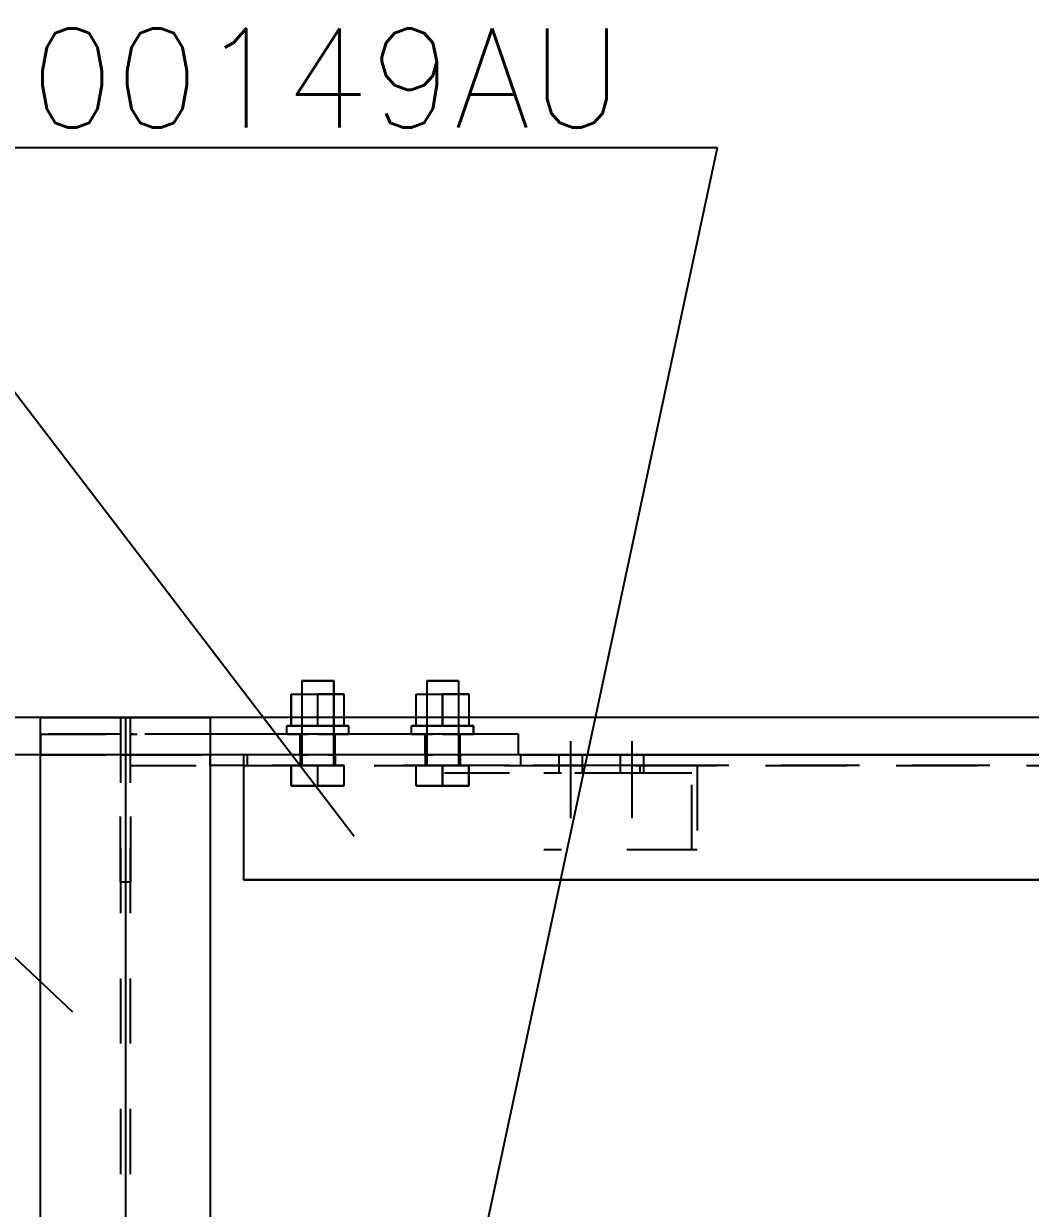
# Model space of a CAD drawing. Header units: millimetres. Extents: x 505 to 1346, y 20403 to 20997.
# Drawn here: x 899.17 to 929.41, y 20717.59 to 20753.18 of the extents above; entities that cross this region are included whole.
import ezdxf

# ---------------------------------------------------------------- set-up
doc = ezdxf.new("R2010")
doc.units = ezdxf.units.MM
doc.linetypes.add('DXK_LINE_DOT2', pattern=[3.9198, 1.9599, -1.9599])
doc.styles.add('RomanS', font='ROMANS__.TTF', dxfattribs={"height": 0.2})

# ---------------------------------------------------------------- blocks, each defined once
blk = doc.blocks.new('Part-110200292-73809 - 73645')
at = {"color": 3, "linetype": 'Continuous'}
for p, q in [((914.102, 20731.215), (935.555, 20731.216)), ((914.102, 20731.214), (914.102, 20731.215)), ((914.102, 20731.215), (914.102, 20731.214)), ((935.555, 20731.216), (935.555, 20731.215)), ((935.555, 20731.216), (935.555, 20731.214))]:
    blk.add_line(p, q, dxfattribs=at)
at = {"color": 7, "linetype": 'DXK_LINE_DOT2'}
for p, q in [((935.555, 20731.215), (914.102, 20731.214)), ((914.102, 20731.214), (914.102, 20730.899)), ((935.555, 20731.214), (935.555, 20731.215)), ((935.555, 20731.214), (935.555, 20730.9)), ((914.102, 20730.9), (935.555, 20730.901)), ((914.102, 20730.899), (935.555, 20730.9))]:
    blk.add_line(p, q, dxfattribs=at)
blk = doc.blocks.new('Part-110200292-73653 - 73645')
at = {"color": 3, "linetype": 'Continuous'}
for p, q in [((905.778, 20731.214), (905.778, 20730.514)), ((935.628, 20731.214), (914.028, 20731.214)), ((943.878, 20727.464), (943.878, 20731.214)), ((905.778, 20730.514), (905.778, 20727.464)), ((905.778, 20727.464), (905.778, 20727.462)), ((905.778, 20727.464), (905.778, 20727.464)), ((943.878, 20727.464), (905.778, 20727.464)), ((905.778, 20727.462), (943.878, 20727.462)), ((943.878, 20727.462), (943.878, 20727.464)), ((943.878, 20727.464), (943.878, 20727.464))]:
    blk.add_line(p, q, dxfattribs=at)
at = {"color": 7, "linetype": 'DXK_LINE_DOT2'}
for p, q in [((905.778, 20731.213), (905.778, 20731.214)), ((914.028, 20731.214), (905.778, 20731.214)), ((943.878, 20731.213), (905.778, 20731.213)), ((943.878, 20731.214), (935.628, 20731.214)), ((943.878, 20731.213), (943.878, 20731.214)), ((905.778, 20730.898), (905.778, 20730.899)), ((905.778, 20730.899), (943.878, 20730.899)), ((905.778, 20730.899), (905.778, 20730.515)), ((943.878, 20730.898), (905.778, 20730.898)), ((943.878, 20730.898), (943.878, 20730.899)), ((905.778, 20727.464), (943.878, 20727.464)), ((905.778, 20727.464), (905.778, 20727.464)), ((905.778, 20727.462), (905.778, 20727.463)), ((905.778, 20727.463), (943.878, 20727.463)), ((943.878, 20727.464), (943.878, 20727.462)), ((943.878, 20727.464), (943.878, 20727.464))]:
    blk.add_line(p, q, dxfattribs=at)
blk = doc.blocks.new('Part-110200292-73751 - 73645')
at = {"color": 3, "linetype": 'Continuous'}
for p, q in [((899.678, 20687.914), (899.678, 20732.339)), ((899.678, 20732.339), (904.778, 20732.339)), ((904.778, 20732.339), (904.778, 20687.914))]:
    blk.add_line(p, q, dxfattribs=at)
at = {"color": 7, "linetype": 'DXK_LINE_DOT2'}
for p, q in [((899.678, 20732.339), (904.778, 20732.339)), ((899.678, 20732.339), (902.083, 20732.339)), ((902.083, 20732.339), (902.083, 20687.913)), ((902.373, 20732.339), (902.373, 20687.913)), ((902.373, 20732.339), (904.778, 20732.339))]:
    blk.add_line(p, q, dxfattribs=at)
at = {"color": 7, "linetype": 'Continuous'}
blk.add_line((902.228, 20732.339), (902.228, 20687.913), dxfattribs=at)
blk = doc.blocks.new('Part-110200292-73763 - 73645')
at = {"color": 7, "linetype": 'DXK_LINE_DOT2'}
for p, q in [((902.469, 20731.839), (902.373, 20731.839)), ((902.373, 20731.839), (902.398, 20731.839)), ((902.398, 20731.839), (902.579, 20731.839)), ((914.028, 20731.839), (902.469, 20731.839)), ((904.778, 20731.839), (902.579, 20731.839)), ((902.373, 20731.214), (902.373, 20731.214)), ((902.469, 20731.214), (902.373, 20731.214)), ((902.373, 20731.214), (902.398, 20731.214)), ((902.398, 20731.214), (902.579, 20731.214)), ((904.778, 20731.214), (902.469, 20731.214)), ((902.579, 20731.214), (905.778, 20731.214)), ((914.028, 20731.214), (914.028, 20731.214))]:
    blk.add_line(p, q, dxfattribs=at)
at = {"color": 3, "linetype": 'Continuous'}
for p, q in [((914.028, 20731.839), (904.778, 20731.839)), ((914.028, 20731.839), (914.028, 20731.214)), ((914.028, 20731.214), (904.778, 20731.214)), ((914.028, 20731.214), (914.028, 20731.214))]:
    blk.add_line(p, q, dxfattribs=at)
blk = doc.blocks.new('Part-110200292-73774 - 73645')
at = {"color": 7, "linetype": 'DXK_LINE_DOT2'}
for p, q in [((902.078, 20727.403), (902.078, 20731.213)), ((902.078, 20731.213), (904.778, 20731.213)), ((904.778, 20730.898), (904.778, 20731.213)), ((905.888, 20731.213), (905.888, 20731.213)), ((905.888, 20731.213), (905.888, 20730.898)), ((902.393, 20730.898), (904.778, 20730.898)), ((902.393, 20730.898), (902.393, 20730.898)), ((902.393, 20727.403), (902.393, 20730.898)), ((905.778, 20730.899), (905.778, 20730.898)), ((902.078, 20727.403), (902.393, 20727.403))]:
    blk.add_line(p, q, dxfattribs=at)
at = {"color": 3, "linetype": 'Continuous'}
for p, q in [((905.778, 20731.213), (904.778, 20731.213)), ((905.778, 20730.898), (904.778, 20730.898))]:
    blk.add_line(p, q, dxfattribs=at)
blk = doc.blocks.new('Part-110200292-73777 - 73645')
at = {"color": 7, "linetype": 'DXK_LINE_DOT2'}
for p, q in [((901.877, 20731.839), (899.678, 20731.839)), ((899.678, 20731.839), (899.678, 20731.839)), ((899.678, 20731.839), (902.059, 20731.839)), ((899.678, 20731.839), (899.678, 20731.214)), ((902.059, 20731.839), (901.877, 20731.839)), ((902.083, 20731.839), (902.059, 20731.839)), ((902.059, 20731.839), (902.083, 20731.839)), ((902.083, 20731.839), (902.083, 20731.839)), ((899.678, 20731.214), (902.059, 20731.214)), ((901.877, 20731.214), (899.678, 20731.214)), ((902.059, 20731.214), (901.877, 20731.214)), ((902.083, 20731.214), (902.059, 20731.214)), ((902.059, 20731.214), (902.083, 20731.214))]:
    blk.add_line(p, q, dxfattribs=at)
blk = doc.blocks.new('Bolt-110200292-73779 - 73645')
at = {"color": 3, "linetype": 'Continuous'}
for p, q in [((907.531, 20733.438), (907.531, 20731.839)), ((907.594, 20733.438), (907.531, 20733.438)), ((907.531, 20733.438), (907.595, 20733.438)), ((907.533, 20733.439), (907.533, 20731.839)), ((907.597, 20733.439), (907.533, 20733.439)), ((907.533, 20733.439), (907.597, 20733.439)), ((907.769, 20733.438), (907.594, 20733.438)), ((907.595, 20733.438), (907.769, 20733.438)), ((907.771, 20733.439), (907.597, 20733.439)), ((907.597, 20733.439), (907.772, 20733.439)), ((907.769, 20733.438), (908.007, 20733.438)), ((908.007, 20733.438), (907.769, 20733.438)), ((908.009, 20733.439), (907.771, 20733.439)), ((907.772, 20733.439), (908.01, 20733.439)), ((908.007, 20733.438), (908.245, 20733.438)), ((908.245, 20733.438), (908.007, 20733.438)), ((908.248, 20733.439), (908.009, 20733.439)), ((908.01, 20733.439), (908.248, 20733.439)), ((908.245, 20733.438), (908.42, 20733.438)), ((908.419, 20733.438), (908.245, 20733.438)), ((908.248, 20733.439), (908.422, 20733.439)), ((908.422, 20733.439), (908.248, 20733.439)), ((908.483, 20733.438), (908.419, 20733.438)), ((908.42, 20733.438), (908.483, 20733.438)), ((908.422, 20733.439), (908.486, 20733.439)), ((908.486, 20733.439), (908.422, 20733.439)), ((908.483, 20733.438), (908.483, 20731.839)), ((908.486, 20733.439), (908.486, 20731.839)), ((911.281, 20733.438), (911.281, 20731.839)), ((911.344, 20733.438), (911.281, 20733.438)), ((911.281, 20733.438), (911.345, 20733.438)), ((911.283, 20733.439), (911.283, 20731.839)), ((911.347, 20733.439), (911.283, 20733.439)), ((911.283, 20733.439), (911.347, 20733.439)), ((911.519, 20733.438), (911.344, 20733.438)), ((911.345, 20733.438), (911.519, 20733.438)), ((911.521, 20733.439), (911.347, 20733.439)), ((911.347, 20733.439), (911.522, 20733.439)), ((911.519, 20733.438), (911.757, 20733.438)), ((911.757, 20733.438), (911.519, 20733.438)), ((911.759, 20733.439), (911.521, 20733.439)), ((911.522, 20733.439), (911.76, 20733.439)), ((911.757, 20733.438), (911.995, 20733.438)), ((911.995, 20733.438), (911.757, 20733.438)), ((911.998, 20733.439), (911.759, 20733.439)), ((911.76, 20733.439), (911.998, 20733.439)), ((911.995, 20733.438), (912.17, 20733.438)), ((912.169, 20733.438), (911.995, 20733.438)), ((911.998, 20733.439), (912.172, 20733.439)), ((912.172, 20733.439), (911.998, 20733.439)), ((912.233, 20733.438), (912.169, 20733.438)), ((912.17, 20733.438), (912.233, 20733.438)), ((912.172, 20733.439), (912.236, 20733.439)), ((912.236, 20733.439), (912.172, 20733.439)), ((912.233, 20733.438), (912.233, 20731.839)), ((912.236, 20733.439), (912.236, 20731.839)), ((907.213, 20732.089), (907.213, 20733.041)), ((907.213, 20733.041), (907.214, 20733.041)), ((907.213, 20733.041), (908.007, 20733.041)), ((907.214, 20732.089), (907.214, 20733.041)), ((907.214, 20733.041), (908.008, 20733.041)), ((907.216, 20732.089), (907.216, 20733.041)), ((907.216, 20733.041), (908.01, 20733.041)), ((907.216, 20732.089), (907.216, 20733.041)), ((907.216, 20733.041), (907.216, 20733.041)), ((907.216, 20733.041), (908.009, 20733.041)), ((908.801, 20733.041), (908.007, 20733.041)), ((908.008, 20732.089), (908.008, 20733.041)), ((908.008, 20733.041), (908.801, 20733.041)), ((908.803, 20733.041), (908.009, 20733.041)), ((908.01, 20732.089), (908.01, 20733.041)), ((908.01, 20733.041), (908.804, 20733.041)), ((908.801, 20732.089), (908.801, 20733.041)), ((908.801, 20732.089), (908.801, 20733.041)), ((908.801, 20733.041), (908.801, 20733.041)), ((908.803, 20732.089), (908.803, 20733.041)), ((908.804, 20733.041), (908.803, 20733.041)), ((908.804, 20732.089), (908.804, 20733.041)), ((910.963, 20732.089), (910.963, 20733.041)), ((910.963, 20733.041), (910.964, 20733.041)), ((910.963, 20733.041), (911.757, 20733.041)), ((910.964, 20732.089), (910.964, 20733.041)), ((910.964, 20733.041), (911.758, 20733.041)), ((910.966, 20732.089), (910.966, 20733.041)), ((910.966, 20733.041), (911.76, 20733.041)), ((910.966, 20732.089), (910.966, 20733.041)), ((910.966, 20733.041), (910.966, 20733.041)), ((910.966, 20733.041), (911.759, 20733.041)), ((912.551, 20733.041), (911.757, 20733.041)), ((911.758, 20732.089), (911.758, 20733.041)), ((911.758, 20733.041), (912.551, 20733.041)), ((912.553, 20733.041), (911.759, 20733.041)), ((911.76, 20732.089), (911.76, 20733.041)), ((911.76, 20733.041), (912.554, 20733.041)), ((912.551, 20732.089), (912.551, 20733.041)), ((912.551, 20732.089), (912.551, 20733.041)), ((912.551, 20733.041), (912.551, 20733.041)), ((912.553, 20732.089), (912.553, 20733.041)), ((912.554, 20733.041), (912.553, 20733.041)), ((912.554, 20732.089), (912.554, 20733.041)), ((907.074, 20731.839), (907.074, 20732.089)), ((907.199, 20732.089), (907.074, 20732.089)), ((907.074, 20732.089), (907.2, 20732.089)), ((907.077, 20731.839), (907.077, 20732.089)), ((907.202, 20732.089), (907.077, 20732.089)), ((907.077, 20732.089), (907.202, 20732.089)), ((907.54, 20732.089), (907.199, 20732.089)), ((907.2, 20732.089), (907.541, 20732.089)), ((907.543, 20732.089), (907.202, 20732.089)), ((907.202, 20732.089), (907.544, 20732.089)), ((907.214, 20732.089), (907.213, 20732.089)), ((907.213, 20732.089), (908.007, 20732.089)), ((908.008, 20732.089), (907.214, 20732.089)), ((908.01, 20732.089), (907.216, 20732.089)), ((907.216, 20732.089), (907.216, 20732.089)), ((907.216, 20732.089), (908.009, 20732.089)), ((908.007, 20732.089), (907.54, 20732.089)), ((907.541, 20732.089), (908.008, 20732.089)), ((908.009, 20732.089), (907.543, 20732.089)), ((907.544, 20732.089), (908.01, 20732.089)), ((908.007, 20732.089), (908.801, 20732.089)), ((908.473, 20732.089), (908.007, 20732.089)), ((908.801, 20732.089), (908.008, 20732.089)), ((908.008, 20732.089), (908.474, 20732.089)), ((908.009, 20732.089), (908.803, 20732.089)), ((908.476, 20732.089), (908.009, 20732.089)), ((908.804, 20732.089), (908.01, 20732.089)), ((908.01, 20732.089), (908.476, 20732.089)), ((908.815, 20732.089), (908.473, 20732.089)), ((908.474, 20732.089), (908.815, 20732.089)), ((908.476, 20732.089), (908.818, 20732.089)), ((908.817, 20732.089), (908.476, 20732.089)), ((908.801, 20732.089), (908.801, 20732.089)), ((908.803, 20732.089), (908.804, 20732.089)), ((908.815, 20732.089), (908.94, 20732.089)), ((908.94, 20732.089), (908.815, 20732.089)), ((908.942, 20732.089), (908.817, 20732.089)), ((908.818, 20732.089), (908.942, 20732.089)), ((908.94, 20731.839), (908.94, 20732.089)), ((908.942, 20731.839), (908.942, 20732.089)), ((910.824, 20731.839), (910.824, 20732.089)), ((910.949, 20732.089), (910.824, 20732.089)), ((910.824, 20732.089), (910.95, 20732.089)), ((910.827, 20731.839), (910.827, 20732.089)), ((910.952, 20732.089), (910.827, 20732.089)), ((910.827, 20732.089), (910.952, 20732.089)), ((911.29, 20732.089), (910.949, 20732.089)), ((910.95, 20732.089), (911.291, 20732.089)), ((911.293, 20732.089), (910.952, 20732.089)), ((910.952, 20732.089), (911.294, 20732.089)), ((910.964, 20732.089), (910.963, 20732.089)), ((910.963, 20732.089), (911.757, 20732.089)), ((911.758, 20732.089), (910.964, 20732.089)), ((911.76, 20732.089), (910.966, 20732.089)), ((910.966, 20732.089), (910.966, 20732.089)), ((910.966, 20732.089), (911.759, 20732.089)), ((911.757, 20732.089), (911.29, 20732.089)), ((911.291, 20732.089), (911.758, 20732.089)), ((911.759, 20732.089), (911.293, 20732.089)), ((911.294, 20732.089), (911.76, 20732.089)), ((911.757, 20732.089), (912.551, 20732.089)), ((912.223, 20732.089), (911.757, 20732.089)), ((912.551, 20732.089), (911.758, 20732.089)), ((911.758, 20732.089), (912.224, 20732.089)), ((911.759, 20732.089), (912.553, 20732.089)), ((912.226, 20732.089), (911.759, 20732.089)), ((912.554, 20732.089), (911.76, 20732.089)), ((911.76, 20732.089), (912.226, 20732.089)), ((912.565, 20732.089), (912.223, 20732.089)), ((912.224, 20732.089), (912.565, 20732.089)), ((912.226, 20732.089), (912.568, 20732.089)), ((912.567, 20732.089), (912.226, 20732.089)), ((912.551, 20732.089), (912.551, 20732.089)), ((912.553, 20732.089), (912.554, 20732.089)), ((912.565, 20732.089), (912.69, 20732.089)), ((912.69, 20732.089), (912.565, 20732.089)), ((912.692, 20732.089), (912.567, 20732.089)), ((912.568, 20732.089), (912.692, 20732.089)), ((912.69, 20731.839), (912.69, 20732.089)), ((912.692, 20731.839), (912.692, 20732.089))]:
    blk.add_line(p, q, dxfattribs=at)
at = {"color": 3, "linetype": 'DXK_LINE_DOT2'}
for p, q in [((908.007, 20732.089), (908.007, 20733.041)), ((908.009, 20732.089), (908.009, 20733.041)), ((911.757, 20732.089), (911.757, 20733.041)), ((911.759, 20732.089), (911.759, 20733.041)), ((907.2, 20731.839), (907.074, 20731.839)), ((907.074, 20731.839), (907.199, 20731.839)), ((907.202, 20731.839), (907.077, 20731.839)), ((907.077, 20731.839), (907.202, 20731.839)), ((907.199, 20731.839), (907.54, 20731.839)), ((907.202, 20731.839), (907.2, 20731.839)), ((907.544, 20731.839), (907.202, 20731.839)), ((907.202, 20731.839), (907.543, 20731.839)), ((907.482, 20731.214), (907.482, 20731.839)), ((907.582, 20731.839), (907.482, 20731.839)), ((907.482, 20731.839), (907.508, 20731.839)), ((907.485, 20731.214), (907.485, 20731.839)), ((907.585, 20731.839), (907.485, 20731.839)), ((907.485, 20731.839), (907.51, 20731.839)), ((907.508, 20731.839), (907.699, 20731.839)), ((907.51, 20731.839), (907.701, 20731.839)), ((907.531, 20731.839), (907.531, 20730.898)), ((907.533, 20731.839), (907.533, 20730.899)), ((907.54, 20731.839), (907.544, 20731.839)), ((908.007, 20731.839), (907.541, 20731.839)), ((907.543, 20731.839), (907.585, 20731.839)), ((908.01, 20731.839), (907.544, 20731.839)), ((908.318, 20731.839), (907.585, 20731.839)), ((908.007, 20731.839), (908.473, 20731.839)), ((908.315, 20731.839), (908.01, 20731.839)), ((908.506, 20731.839), (908.315, 20731.839)), ((908.315, 20731.839), (908.432, 20731.839)), ((908.509, 20731.839), (908.318, 20731.839)), ((908.318, 20731.839), (908.435, 20731.839)), ((908.432, 20731.839), (908.532, 20731.839)), ((908.474, 20731.839), (908.432, 20731.839)), ((908.435, 20731.839), (908.535, 20731.839)), ((908.476, 20731.839), (908.435, 20731.839)), ((908.815, 20731.839), (908.474, 20731.839)), ((908.476, 20731.839), (908.817, 20731.839)), ((908.818, 20731.839), (908.476, 20731.839)), ((908.483, 20731.839), (908.483, 20730.898)), ((908.486, 20731.839), (908.486, 20730.899)), ((908.532, 20731.839), (908.506, 20731.839)), ((908.535, 20731.839), (908.509, 20731.839)), ((908.509, 20731.839), (908.815, 20731.839)), ((908.532, 20731.214), (908.532, 20731.839)), ((908.535, 20731.214), (908.535, 20731.839)), ((908.815, 20731.839), (908.94, 20731.839)), ((908.94, 20731.839), (908.815, 20731.839)), ((908.817, 20731.839), (908.942, 20731.839)), ((908.942, 20731.839), (908.818, 20731.839)), ((910.95, 20731.839), (910.824, 20731.839)), ((910.824, 20731.839), (910.949, 20731.839)), ((910.952, 20731.839), (910.827, 20731.839)), ((910.827, 20731.839), (910.952, 20731.839)), ((910.949, 20731.839), (911.29, 20731.839)), ((911.291, 20731.839), (910.95, 20731.839)), ((911.294, 20731.839), (910.952, 20731.839)), ((910.952, 20731.839), (911.293, 20731.839)), ((911.232, 20731.214), (911.232, 20731.839)), ((911.332, 20731.839), (911.232, 20731.839)), ((911.232, 20731.839), (911.258, 20731.839)), ((911.235, 20731.214), (911.235, 20731.839)), ((911.335, 20731.839), (911.235, 20731.839)), ((911.235, 20731.839), (911.26, 20731.839)), ((911.258, 20731.839), (911.449, 20731.839)), ((911.26, 20731.839), (911.451, 20731.839)), ((911.281, 20731.839), (911.281, 20730.898)), ((911.283, 20731.839), (911.283, 20730.899)), ((911.29, 20731.839), (911.332, 20731.839)), ((911.758, 20731.839), (911.291, 20731.839)), ((911.293, 20731.839), (911.335, 20731.839)), ((912.065, 20731.839), (911.332, 20731.839)), ((912.068, 20731.839), (911.335, 20731.839)), ((911.757, 20731.839), (912.223, 20731.839)), ((912.226, 20731.839), (911.76, 20731.839)), ((912.256, 20731.839), (912.065, 20731.839)), ((912.065, 20731.839), (912.182, 20731.839)), ((912.259, 20731.839), (912.068, 20731.839)), ((912.068, 20731.839), (912.185, 20731.839)), ((912.182, 20731.839), (912.282, 20731.839)), ((912.185, 20731.839), (912.285, 20731.839)), ((912.224, 20731.839), (912.185, 20731.839)), ((912.223, 20731.839), (912.226, 20731.839)), ((912.565, 20731.839), (912.224, 20731.839)), ((912.226, 20731.839), (912.567, 20731.839)), ((912.568, 20731.839), (912.226, 20731.839)), ((912.233, 20731.839), (912.233, 20730.898)), ((912.236, 20731.839), (912.236, 20730.899)), ((912.282, 20731.839), (912.256, 20731.839)), ((912.285, 20731.839), (912.259, 20731.839)), ((912.282, 20731.214), (912.282, 20731.839)), ((912.285, 20731.214), (912.285, 20731.839)), ((912.565, 20731.839), (912.69, 20731.839)), ((912.69, 20731.839), (912.565, 20731.839)), ((912.567, 20731.839), (912.692, 20731.839)), ((912.692, 20731.839), (912.568, 20731.839)), ((907.583, 20731.214), (907.482, 20731.214)), ((907.482, 20731.214), (907.508, 20731.214)), ((907.482, 20731.213), (907.482, 20730.898)), ((907.582, 20731.213), (907.482, 20731.213)), ((907.482, 20731.213), (907.508, 20731.213)), ((907.485, 20731.214), (907.485, 20730.899)), ((907.585, 20731.214), (907.485, 20731.214)), ((907.485, 20731.214), (907.51, 20731.214)), ((907.585, 20731.214), (907.485, 20731.214)), ((907.485, 20731.214), (907.51, 20731.214)), ((907.508, 20731.214), (907.698, 20731.214)), ((907.508, 20731.213), (907.699, 20731.213)), ((907.51, 20731.214), (907.701, 20731.214)), ((907.51, 20731.214), (907.701, 20731.214)), ((908.318, 20731.214), (907.585, 20731.214)), ((907.585, 20731.214), (907.585, 20731.214)), ((908.506, 20731.213), (908.315, 20731.213)), ((908.506, 20731.214), (908.316, 20731.214)), ((908.509, 20731.214), (908.318, 20731.214)), ((908.318, 20731.214), (908.434, 20731.214)), ((908.509, 20731.214), (908.318, 20731.214)), ((908.432, 20731.214), (908.532, 20731.214)), ((908.432, 20731.213), (908.532, 20731.213)), ((908.434, 20731.214), (908.535, 20731.214)), ((908.535, 20731.214), (908.435, 20731.214)), ((908.532, 20731.214), (908.506, 20731.214)), ((908.532, 20731.213), (908.506, 20731.213)), ((908.535, 20731.214), (908.509, 20731.214)), ((908.535, 20731.214), (908.509, 20731.214)), ((908.532, 20731.213), (908.532, 20730.898)), ((908.535, 20731.214), (908.535, 20730.899)), ((911.333, 20731.214), (911.232, 20731.214)), ((911.232, 20731.214), (911.258, 20731.214)), ((911.232, 20731.213), (911.232, 20730.898)), ((911.332, 20731.213), (911.232, 20731.213)), ((911.232, 20731.213), (911.258, 20731.213)), ((911.235, 20731.214), (911.235, 20730.899)), ((911.335, 20731.214), (911.235, 20731.214)), ((911.235, 20731.214), (911.26, 20731.214)), ((911.335, 20731.214), (911.235, 20731.214)), ((911.235, 20731.214), (911.26, 20731.214)), ((911.258, 20731.214), (911.448, 20731.214)), ((911.258, 20731.213), (911.449, 20731.213)), ((911.26, 20731.214), (911.451, 20731.214)), ((911.26, 20731.214), (911.451, 20731.214)), ((912.068, 20731.214), (911.335, 20731.214)), ((911.335, 20731.214), (911.335, 20731.214)), ((912.256, 20731.213), (912.065, 20731.213)), ((912.256, 20731.214), (912.066, 20731.214)), ((912.259, 20731.214), (912.068, 20731.214)), ((912.259, 20731.214), (912.068, 20731.214)), ((912.182, 20731.214), (912.282, 20731.214)), ((912.182, 20731.213), (912.282, 20731.213)), ((912.184, 20731.214), (912.285, 20731.214)), ((912.285, 20731.214), (912.185, 20731.214)), ((912.282, 20731.214), (912.256, 20731.214)), ((912.282, 20731.213), (912.256, 20731.213)), ((912.285, 20731.214), (912.259, 20731.214)), ((912.285, 20731.214), (912.259, 20731.214)), ((912.282, 20731.213), (912.282, 20730.898)), ((912.285, 20731.214), (912.285, 20730.899)), ((907.214, 20730.285), (907.214, 20730.898)), ((907.214, 20730.898), (907.215, 20730.898)), ((907.214, 20730.898), (908.007, 20730.898)), ((907.215, 20730.285), (907.215, 20730.898)), ((907.215, 20730.898), (908.007, 20730.898)), ((907.217, 20730.285), (907.217, 20730.899)), ((907.217, 20730.899), (908.009, 20730.899)), ((907.217, 20730.285), (907.217, 20730.899)), ((907.217, 20730.899), (907.217, 20730.899)), ((907.217, 20730.899), (908.009, 20730.899)), ((907.508, 20730.898), (907.482, 20730.898)), ((907.482, 20730.898), (907.508, 20730.898)), ((907.51, 20730.899), (907.485, 20730.899)), ((907.485, 20730.899), (907.51, 20730.899)), ((907.51, 20730.899), (907.847, 20730.899)), ((907.595, 20730.898), (907.531, 20730.898)), ((907.531, 20730.898), (907.594, 20730.898)), ((907.597, 20730.899), (907.533, 20730.899)), ((907.533, 20730.899), (907.597, 20730.899)), ((907.769, 20730.898), (907.595, 20730.898)), ((907.772, 20730.899), (907.597, 20730.899)), ((908.007, 20730.285), (908.007, 20730.898)), ((908.799, 20730.898), (908.007, 20730.898)), ((908.008, 20730.285), (908.008, 20730.898)), ((908.008, 20730.898), (908.8, 20730.898)), ((908.009, 20730.285), (908.009, 20730.899)), ((908.802, 20730.899), (908.009, 20730.899)), ((908.01, 20730.285), (908.01, 20730.899)), ((908.01, 20730.899), (908.802, 20730.899)), ((908.509, 20730.899), (908.172, 20730.899)), ((908.419, 20730.898), (908.483, 20730.898)), ((908.483, 20730.898), (908.42, 20730.898)), ((908.422, 20730.899), (908.486, 20730.899)), ((908.486, 20730.899), (908.422, 20730.899)), ((908.506, 20730.898), (908.532, 20730.898)), ((908.532, 20730.898), (908.506, 20730.898)), ((908.509, 20730.899), (908.535, 20730.899)), ((908.535, 20730.899), (908.509, 20730.899)), ((908.799, 20730.285), (908.799, 20730.898)), ((908.799, 20730.898), (908.8, 20730.898)), ((908.8, 20730.285), (908.8, 20730.898)), ((908.802, 20730.285), (908.802, 20730.899)), ((908.802, 20730.285), (908.802, 20730.899)), ((908.802, 20730.899), (908.802, 20730.899)), ((910.964, 20730.285), (910.964, 20730.898)), ((910.964, 20730.898), (910.965, 20730.898)), ((910.964, 20730.898), (911.757, 20730.898)), ((910.965, 20730.285), (910.965, 20730.898)), ((910.965, 20730.898), (911.757, 20730.898)), ((910.967, 20730.285), (910.967, 20730.899)), ((910.967, 20730.899), (911.76, 20730.899)), ((910.967, 20730.285), (910.967, 20730.899)), ((910.967, 20730.899), (910.967, 20730.899)), ((910.967, 20730.899), (911.759, 20730.899)), ((911.258, 20730.898), (911.232, 20730.898)), ((911.232, 20730.898), (911.258, 20730.898)), ((911.26, 20730.899), (911.235, 20730.899)), ((911.235, 20730.899), (911.26, 20730.899)), ((911.258, 20730.898), (911.26, 20730.899)), ((911.26, 20730.899), (911.597, 20730.899)), ((911.345, 20730.898), (911.281, 20730.898)), ((911.281, 20730.898), (911.344, 20730.898)), ((911.347, 20730.899), (911.283, 20730.899)), ((911.283, 20730.899), (911.347, 20730.899)), ((911.347, 20730.899), (911.345, 20730.898)), ((911.522, 20730.899), (911.347, 20730.899)), ((911.519, 20730.898), (911.759, 20730.899)), ((911.757, 20730.285), (911.757, 20730.898)), ((912.549, 20730.898), (911.757, 20730.898)), ((911.758, 20730.285), (911.758, 20730.898)), ((911.758, 20730.898), (912.55, 20730.898)), ((911.759, 20730.285), (911.759, 20730.899)), ((912.552, 20730.899), (911.759, 20730.899)), ((911.76, 20730.285), (911.76, 20730.899)), ((911.76, 20730.899), (912.552, 20730.899)), ((911.995, 20730.898), (911.76, 20730.899)), ((912.256, 20730.898), (911.92, 20730.898)), ((912.259, 20730.899), (911.922, 20730.899)), ((912.169, 20730.898), (912.233, 20730.898)), ((912.233, 20730.898), (912.17, 20730.898)), ((912.172, 20730.899), (912.236, 20730.899)), ((912.236, 20730.899), (912.172, 20730.899)), ((912.256, 20730.898), (912.282, 20730.898)), ((912.282, 20730.898), (912.256, 20730.898)), ((912.259, 20730.899), (912.285, 20730.899)), ((912.285, 20730.899), (912.259, 20730.899)), ((912.549, 20730.285), (912.549, 20730.898)), ((912.549, 20730.898), (912.55, 20730.898)), ((912.55, 20730.285), (912.55, 20730.898)), ((912.552, 20730.285), (912.552, 20730.899)), ((912.552, 20730.285), (912.552, 20730.899)), ((912.552, 20730.899), (912.552, 20730.899)), ((907.214, 20730.285), (907.215, 20730.285)), ((907.214, 20730.285), (908.007, 20730.285)), ((908.007, 20730.285), (907.215, 20730.285)), ((908.009, 20730.285), (907.217, 20730.285)), ((907.217, 20730.285), (907.217, 20730.285)), ((907.217, 20730.285), (908.009, 20730.285)), ((908.007, 20730.285), (908.799, 20730.285)), ((908.8, 20730.285), (908.008, 20730.285)), ((908.009, 20730.285), (908.802, 20730.285)), ((908.802, 20730.285), (908.01, 20730.285)), ((908.799, 20730.285), (908.8, 20730.285)), ((908.802, 20730.285), (908.802, 20730.285)), ((910.964, 20730.285), (910.965, 20730.285)), ((910.964, 20730.285), (911.757, 20730.285)), ((911.757, 20730.285), (910.965, 20730.285)), ((911.759, 20730.285), (910.967, 20730.285)), ((910.967, 20730.285), (910.967, 20730.285)), ((910.967, 20730.285), (911.759, 20730.285)), ((911.757, 20730.285), (912.549, 20730.285)), ((912.55, 20730.285), (911.758, 20730.285)), ((911.759, 20730.285), (912.552, 20730.285)), ((912.552, 20730.285), (911.76, 20730.285)), ((912.549, 20730.285), (912.55, 20730.285)), ((912.552, 20730.285), (912.552, 20730.285))]:
    blk.add_line(p, q, dxfattribs=at)
blk = doc.blocks.new('Part-110200292-73811 - 73645')
at = {"color": 7, "linetype": 'DXK_LINE_DOT2'}
for p, q in [((917.691, 20730.898), (911.385, 20730.898)), ((919.408, 20730.898), (915.143, 20730.898)), ((917.691, 20730.898), (919.408, 20730.898)), ((917.691, 20730.663), (917.691, 20730.898)), ((919.408, 20730.898), (919.408, 20728.358)), ((917.691, 20730.663), (911.385, 20730.663)), ((919.249, 20730.663), (914.795, 20730.663)), ((919.249, 20730.663), (917.691, 20730.663)), ((919.249, 20728.358), (919.249, 20730.663)), ((919.249, 20728.358), (914.795, 20728.358)), ((919.408, 20728.358), (919.249, 20728.358)), ((919.408, 20728.358), (919.249, 20728.358))]:
    blk.add_line(p, q, dxfattribs=at)
blk = doc.blocks.new('Bolt-110200292-73812 - 73645')
at = {"color": 3, "linetype": 'Continuous'}
for p, q in [((915.602, 20731.624), (915.602, 20729.309)), ((917.444, 20731.625), (917.444, 20729.31)), ((915.252, 20731.214), (915.252, 20730.899)), ((915.952, 20731.215), (915.952, 20730.9)), ((917.094, 20731.215), (917.094, 20730.9)), ((917.794, 20731.215), (917.794, 20730.9)), ((915.252, 20730.898), (915.252, 20730.663)), ((915.952, 20730.898), (915.952, 20730.663)), ((917.094, 20730.898), (917.094, 20730.663)), ((917.794, 20730.898), (917.794, 20730.663))]:
    blk.add_line(p, q, dxfattribs=at)
blk = doc.blocks.new('StraightDimension-110200292-75721 - 73645')
at = {"color": 7, "linetype": 'Continuous'}
blk.add_line((905.553, 20731.214), (872.574, 20731.214), dxfattribs=at)
blk = doc.blocks.new('StraightDimension-110200292-75779 - 73645')
at = {"color": 7, "linetype": 'Continuous'}
for p, q in [((866.842, 20732.339), (866.842, 20738.989)), ((866.842, 20732.339), (866.842, 20738.989)), ((865.642, 20733.539), (868.042, 20731.139)), ((944.878, 20732.339), (864.492, 20732.339)), ((868.042, 20730.014), (865.642, 20732.414)), ((866.842, 20731.214), (866.842, 20732.339)), ((905.147, 20731.214), (864.492, 20731.214))]:
    blk.add_line(p, q, dxfattribs=at)
at = {"color": 0}
blk.add_wipeout([(866.242, 20738.552), (862.742, 20738.552), (862.742, 20732.776), (866.242, 20732.776)], dxfattribs=at)
at = {"color": 3, "style": 'RomanS'}
blk.add_text('23', height=2.4772, rotation=90.0002, dxfattribs=at).set_placement((865.742, 20733.276))
blk = doc.blocks.new('StraightDimension-110200292-75780 - 73645')
at = {"color": 7, "linetype": 'Continuous'}
blk.add_line((905.147, 20731.214), (864.492, 20731.214), dxfattribs=at)
blk = doc.blocks.new('StraightDimension-110200292-75828 - 73645')
at = {"color": 7, "linetype": 'Continuous'}
blk.add_line((899.678, 20732.339), (857.005, 20732.339), dxfattribs=at)
blk = doc.blocks.new('Mark-110200292-75856 - 73645')
at = {"color": 7, "linetype": 'Continuous'}
for p in [(898.757, 20749.461), (910.448, 20704.773)]:
    blk.add_line(p, (920.014, 20749.461), dxfattribs=at)
at = {"color": 0}
blk.add_wipeout([(919.414, 20750.061), (919.414, 20753.061), (899.357, 20753.061), (899.357, 20750.061)], dxfattribs=at)
blk.add_wipeout([(919.414, 20750.061), (919.414, 20753.061), (899.357, 20753.061), (899.357, 20750.061)], dxfattribs=at)
at = {"color": 6, "style": 'RomanS'}
blk.add_text('00149AU', height=2.9727, dxfattribs=at).set_placement((899.357, 20750.061))
blk = doc.blocks.new('Mark-110200292-75879 - 73645')
at = {"color": 7, "linetype": 'Continuous'}
for p in [(884.157, 20719.409), (905.905, 20710.874)]:
    blk.add_line(p, (893.855, 20719.409), dxfattribs=at)
at = {"color": 0}
blk.add_wipeout([(893.255, 20720.009), (893.255, 20728.809), (884.757, 20728.809), (884.757, 20720.009)], dxfattribs=at)
at = {"color": 3, "style": 'RomanS', "width": 0.9}
for s, p in [('E111', (884.757, 20726.309)), ('E211', (884.757, 20723.009)), ('E221', (884.757, 20720.009))]:
    blk.add_text(s, height=2.4772, dxfattribs=at).set_placement(p)
blk = doc.blocks.new('Mark-110200292-76008 - 73645')
at = {"color": 7, "linetype": 'Continuous'}
for p in [(860.34, 20742.007), (900.649, 20723.483)]:
    blk.add_line(p, (881.034, 20742.007), dxfattribs=at)
at = {"color": 0}
blk.add_wipeout([(880.434, 20742.607), (880.434, 20745.607), (860.94, 20745.607), (860.94, 20742.607)], dxfattribs=at)
blk.add_wipeout([(880.434, 20742.607), (880.434, 20745.607), (860.94, 20745.607), (860.94, 20742.607)], dxfattribs=at)
at = {"color": 6, "style": 'RomanS'}
blk.add_text('00113AA', height=2.9727, dxfattribs=at).set_placement((860.94, 20742.607))
blk = doc.blocks.new('Mark-110200292-76138 - 73645')
at = {"color": 7, "linetype": 'Continuous'}
for p in [(871.509, 20749.58), (909.1, 20728.761)]:
    blk.add_line(p, (893.184, 20749.58), dxfattribs=at)
at = {"color": 0}
blk.add_wipeout([(892.584, 20750.18), (892.584, 20753.18), (872.109, 20753.18), (872.109, 20750.18)], dxfattribs=at)
blk.add_wipeout([(892.584, 20750.18), (892.584, 20753.18), (872.109, 20753.18), (872.109, 20750.18)], dxfattribs=at)
at = {"color": 6, "style": 'RomanS'}
blk.add_text('00149AB', height=2.9727, dxfattribs=at).set_placement((872.109, 20750.18))

msp = doc.modelspace()

# ---------------------------------------------------------------- block references
for name in ['Bolt-110200292-73779 - 73645', 'Part-110200292-73751 - 73645', 'Part-110200292-73777 - 73645', 'Part-110200292-73763 - 73645', 'Bolt-110200292-73812 - 73645', 'Part-110200292-73774 - 73645', 'Part-110200292-73653 - 73645', 'Part-110200292-73809 - 73645', 'Part-110200292-73811 - 73645']:
    msp.add_blockref(name, (0, 0))

# ---------------------------------------------------------------- next in the draw order: block references
msp.add_blockref('StraightDimension-110200292-75721 - 73645', (0, 0))

# ---------------------------------------------------------------- next in the draw order: block references
msp.add_blockref('StraightDimension-110200292-75779 - 73645', (0, 0))

# ---------------------------------------------------------------- next in the draw order: block references
msp.add_blockref('StraightDimension-110200292-75780 - 73645', (0, 0))

# ---------------------------------------------------------------- next in the draw order: block references
msp.add_blockref('StraightDimension-110200292-75828 - 73645', (0, 0))

# ---------------------------------------------------------------- next in the draw order: block references
msp.add_blockref('Mark-110200292-75856 - 73645', (0, 0))

# ---------------------------------------------------------------- next in the draw order: block references
msp.add_blockref('Mark-110200292-75879 - 73645', (0, 0))

# ---------------------------------------------------------------- next in the draw order: block references
msp.add_blockref('Mark-110200292-76008 - 73645', (0, 0))

# ---------------------------------------------------------------- next in the draw order: block references
msp.add_blockref('Mark-110200292-76138 - 73645', (0, 0))

doc.saveas('drawing.dxf')
